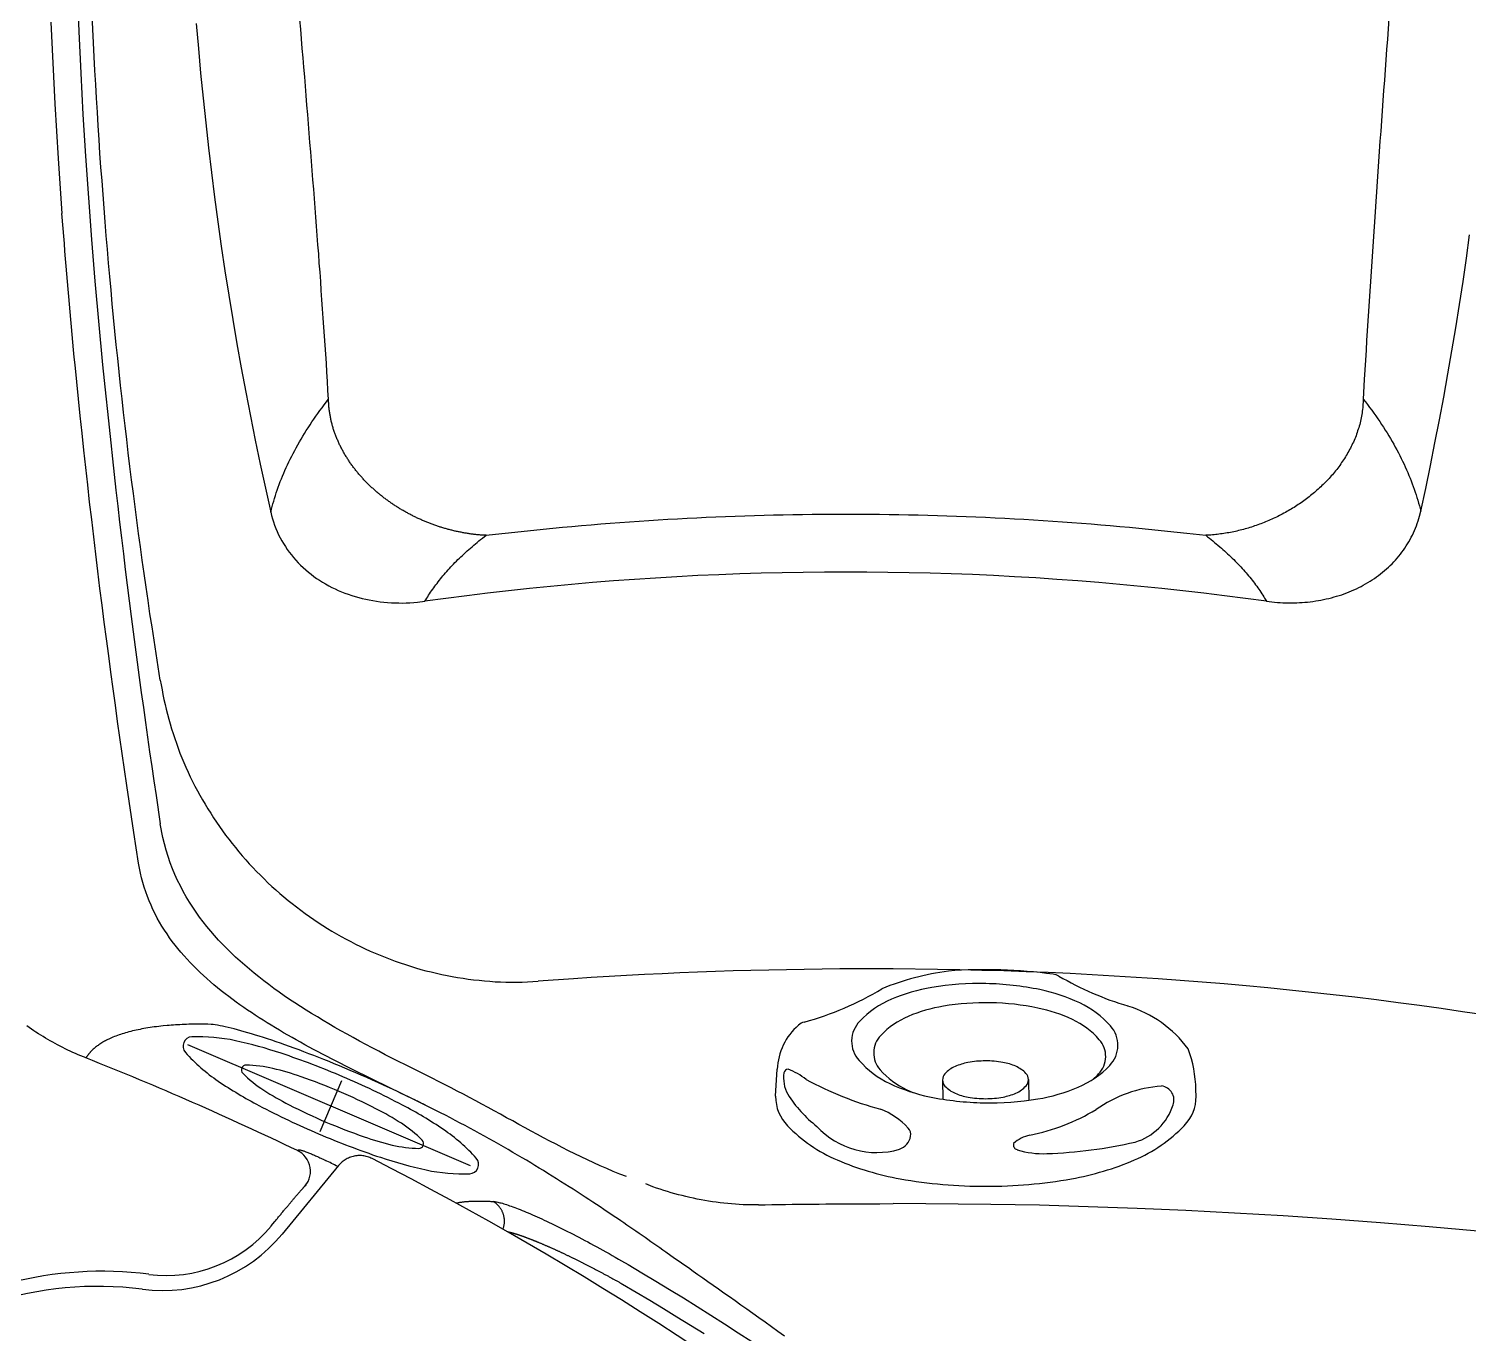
# Model space of a CAD drawing. Extents: x 832 to 912, y 781 to 934.
# Drawn here: x 840.73 to 856.48, y 820.45 to 834.71 of the extents above; entities that cross this region are included whole.
import ezdxf

# ---------------------------------------------------------------- set-up
doc = ezdxf.new("R2010")
doc.units = 0
doc.header["$MEASUREMENT"] = 0
for name, color, linetype in [('1', 4, 'Continuous'), ('DIM', 3, 'Continuous'), ('SPA', 2, 'Continuous')]:
    doc.layers.add(name, color=color, linetype=linetype)

# ---------------------------------------------------------------- blocks, each defined once
blk = doc.blocks.new('STANDARD')
at = {"layer": '1', "color": 2}
for p, q in [((0.984, 2.3), (1.28, 2.282)), ((1.162, 0.474), (0.952, 0.472)), ((1.166, -0.466), (0.941, -0.471)), ((0.984, -2.3), (1.056, -2.298))]:
    blk.add_line(p, q, dxfattribs=at)
blk.add_lwpolyline([(0.984, 2.3, 0.194738), (0.662, 2.17, 0.099647), (0.288, 1.626, 0.057272), (0.082, 0.936, 0.043868), (0, 0, 0.043868), (0.082, -0.936, 0.057272), (0.288, -1.626, 0.099647), (0.662, -2.17, 0.194738), (0.984, -2.3, 0.194738)], format="xyb", dxfattribs=at)
for points in [[(1.536, -1.445, 0.188918), (1.753, -1.364, 0.101146), (2.005, -1.027, 0.059435), (2.15, -0.592, 0.045845), (2.216, -0.001, 0.045845), (2.173, 0.591, 0.059435), (2.045, 1.032, 0.101146), (1.806, 1.379, 0.188918), (1.592, 1.468, 0.188918), (1.376, 1.387, 0.101146), (1.123, 1.05, 0.059435), (0.978, 0.615, 0.045845), (0.913, 0.024, 0.045845), (0.955, -0.568, 0.059435), (1.083, -1.009, 0.101146), (1.322, -1.356, 0.188918)], [(1.166, -0.466, 0.191184), (1.234, -0.439, 0.100578), (1.312, -0.328, 0.058587), (1.354, -0.186, 0.045064), (1.371, 0.005, 0.045064), (1.353, 0.196, 0.058587), (1.309, 0.337, 0.100578), (1.231, 0.447, 0.191184), (1.162, 0.474, 0.191184), (1.095, 0.447, 0.100578), (1.017, 0.336, 0.058587), (0.974, 0.194, 0.045064), (0.958, 0.003, 0.045064), (0.976, -0.188, 0.058587), (1.019, -0.329, 0.100578), (1.098, -0.44, 0.191184)]]:
    blk.add_lwpolyline(points, format="xyb", close=True, dxfattribs=at)
at = {"layer": '1', "color": 3}
for points in [[(1.414, -1.311, 0.188918), (1.603, -1.241, 0.101146), (1.823, -0.947, 0.059435), (1.949, -0.568, 0.045845), (2.007, -0.053, 0.045845), (1.969, 0.464, 0.059435), (1.858, 0.848, 0.101146), (1.65, 1.15, 0.188918), (1.463, 1.227, 0.188918), (1.274, 1.157, 0.101146), (1.055, 0.863, 0.010554), (1.026, 0.798, 0.045845)], [(1.172, -1.175, 0.021992), (1.228, -1.234, 0.188918), (1.414, -1.311, 0.188918)]]:
    blk.add_lwpolyline(points, format="xyb", dxfattribs=at)
for centre, radius, start, end in [((1.183, 1.847), 0.366, 80.8518, 118.9625), ((1.235, 2.165), 0.0439, 357.8341, 81.7245), ((1.724, 1.025), 1.349, 122.169, 142.4355), ((0.568, 2.431), 0.76, 322.2664, 339.394), ((4.562, 0.132), 3.857, 151.6164, 164.6623), ((1.258, 1.195), 0.889, 132.7569, 196.3026), ((0.095, 1.439), 0.801, 312.5754, 339.0523), ((0.583, 1.008), 0.188, 199.4752, 259.1487), ((0.567, 0.925), 0.103, 259.1487, 312.5754), ((0.453, -0.355), 0.0541, 73.5871, 165.6626), ((0.16, -0.575), 0.411, 13.2926, 41.4318), ((1.287, -0.625), 0.931, 162.2988, 182.6181), ((2.731, -0.06), 2.211, 190.9737, 211.2098), ((5.417, -0.499), 5.062, 181.9016, 192.9406), ((-0.343, -2.033), 1.443, 4.4001, 34.9907), ((1.085, -1.451), 0.629, 196.8623, 251.9047), ((0.943, -1.903), 0.155, 249.9578, 352.6608)]:
    blk.add_arc(centre, radius, start, end, dxfattribs=at)
at = {"layer": '1', "color": 2}
for centre, radius, start, end in [((1.254, 1.613), 0.669, 40.7757, 87.76), ((1.634, 1.941), 0.168, 15.685, 40.7757), ((5.174, 2.935), 3.51, 195.685, 210.8178), ((-0.652, -0.001), 3.033, 7.7761, 22.0333), ((-3.284, 0.004), 5.652, 352.4729, 4.1121), ((2.153, -0.714), 0.168, 329.904, 352.4729), ((5.378, -2.583), 3.559, 149.904, 163.1848), ((0.729, -1.167), 1.301, 306.4998, 342.6906), ((1.026, -0.938), 1.361, 271.2926, 290.5173)]:
    blk.add_arc(centre, radius, start, end, dxfattribs=at)
blk = doc.blocks.new('EQ')
at = {"layer": 'DIM'}
for p, q in [((-0.001, 0.047), (-0.001, 0.652)), ((-1.664, 0.346), (1.698, 0.346))]:
    blk.add_line(p, q, dxfattribs=at)
at = {"layer": 'DIM', "color": 2}
blk.add_lwpolyline([(-1.75, 0.339, 0.291146), (-1.691, 0.247, 0.061616), (-1.237, 0.099, 0.027833), (-0.722, 0.029, 0.020024), (0, 0, 0.020024), (0.722, 0.029, 0.027833), (1.237, 0.099, 0.061616), (1.691, 0.247, 0.291146), (1.75, 0.339, 0.291146), (1.691, 0.431, 0.061616), (1.237, 0.579, 0.027833), (0.722, 0.649, 0.020024), (0, 0.678, 0.020024), (-0.722, 0.649, 0.027833), (-1.237, 0.579, 0.061616), (-1.691, 0.431, 0.291146)], format="xyb", close=True, dxfattribs=at)
at = {"layer": 'DIM'}
blk.add_lwpolyline([(-1.103, 0.346, 0.304881), (-1.07, 0.298, 0.055007), (-0.787, 0.217, 0.024367), (-0.469, 0.179, 0.017459), (-0.023, 0.164, 0.017459), (0.422, 0.179, 0.024367), (0.74, 0.217, 0.055007), (1.024, 0.298, 0.304881), (1.056, 0.346, 0.304881), (1.024, 0.394, 0.055007), (0.74, 0.475, 0.024367), (0.422, 0.512, 0.017459), (-0.023, 0.528, 0.017459), (-0.469, 0.512, 0.024367), (-0.787, 0.475, 0.055007), (-1.07, 0.394, 0.304881)], format="xyb", close=True, dxfattribs=at)
blk = doc.blocks.new('2010SOVEREIGN')
at = {"layer": '1', "linetype": 'Continuous'}
blk.add_line((11.761, 24.317), (11.144, 23.568), dxfattribs=at)
blk.add_lwpolyline([(12.129, 24.393), (12.116, 24.399), (12.104, 24.404), (12.091, 24.409), (12.078, 24.413), (12.065, 24.416), (12.052, 24.419), (12.039, 24.422), (12.026, 24.424), (12.013, 24.425), (11.999, 24.425), (11.986, 24.425), (11.973, 24.425), (11.96, 24.424), (11.946, 24.422), (11.933, 24.42), (11.92, 24.417), (11.907, 24.413), (11.894, 24.409), (11.882, 24.404), (11.869, 24.399), (11.857, 24.393), (11.845, 24.387), (11.833, 24.38), (11.822, 24.372), (11.811, 24.364), (11.8, 24.356), (11.789, 24.347), (11.78, 24.337), (11.761, 24.317)], dxfattribs=at)
for centre, radius, start, end in [((-4.11, -7.483), 35.773, 38.3063, 63.0044), ((9.834, 24.649), 1.699, 262.6162, 320.5), ((9.127, 19.198), 3.798, 82.6162, 183.9859)]:
    blk.add_arc(centre, radius, start, end, dxfattribs=at)
at = {"layer": 'SPA', "color": 3, "linetype": 'Continuous'}
blk.add_line((11.024, 23.656), (11.064, 23.705), dxfattribs=at)
at = {"layer": 'SPA', "color": 2, "linetype": 'Continuous'}
for points in [[(9.812, 29.624), (9.789, 29.769), (9.766, 29.914), (9.744, 30.059), (9.721, 30.205), (9.699, 30.35), (9.678, 30.496), (9.657, 30.642), (9.636, 30.788), (9.615, 30.934), (9.595, 31.08), (9.575, 31.226), (9.555, 31.373), (9.536, 31.519), (9.517, 31.666), (9.498, 31.813), (9.48, 31.96), (9.462, 32.108), (9.444, 32.255), (9.427, 32.403), (9.41, 32.55), (9.393, 32.698), (9.377, 32.846), (9.361, 32.994), (9.346, 33.143), (9.33, 33.291), (9.315, 33.44), (9.301, 33.588), (9.287, 33.737), (9.273, 33.886), (9.259, 34.035), (9.246, 34.184), (9.233, 34.334), (9.22, 34.483), (9.208, 34.633), (9.196, 34.783), (9.185, 34.933), (9.174, 35.083), (9.163, 35.233), (9.152, 35.383), (9.142, 35.534), (9.133, 35.684), (9.123, 35.835), (9.114, 35.986), (9.106, 36.137), (9.097, 36.288), (9.089, 36.439), (9.082, 36.59), (9.074, 36.742), (9.067, 36.893)], [(11.652, 32.694), (11.646, 32.792), (11.64, 32.891), (11.634, 32.989), (11.628, 33.088), (11.621, 33.187), (11.615, 33.286), (11.608, 33.385), (11.601, 33.484), (11.594, 33.583), (11.587, 33.683), (11.58, 33.783), (11.573, 33.883), (11.566, 33.983), (11.559, 34.083), (11.551, 34.183), (11.544, 34.284), (11.536, 34.384), (11.529, 34.485), (11.521, 34.586), (11.513, 34.687), (11.506, 34.788), (11.498, 34.889), (11.49, 34.991), (11.482, 35.093), (11.474, 35.194), (11.466, 35.296), (11.458, 35.398), (11.449, 35.501), (11.441, 35.603), (11.433, 35.706), (11.425, 35.808), (11.416, 35.911), (11.408, 36.014), (11.399, 36.117), (11.391, 36.221), (11.382, 36.324), (11.374, 36.428), (11.365, 36.531), (11.357, 36.635), (11.348, 36.739), (11.339, 36.843)], [(23.25, 36.857), (23.242, 36.744), (23.234, 36.632), (23.226, 36.519), (23.217, 36.407), (23.209, 36.295), (23.201, 36.183), (23.193, 36.071), (23.185, 35.96), (23.177, 35.849), (23.169, 35.738), (23.161, 35.627), (23.153, 35.516), (23.146, 35.405), (23.138, 35.295), (23.13, 35.184), (23.122, 35.074), (23.115, 34.964), (23.107, 34.855), (23.1, 34.745), (23.092, 34.636), (23.085, 34.527), (23.077, 34.418), (23.07, 34.309), (23.063, 34.2), (23.055, 34.092), (23.048, 33.983), (23.041, 33.875), (23.034, 33.767), (23.027, 33.659), (23.021, 33.552), (23.014, 33.444), (23.007, 33.337), (23.001, 33.23), (22.994, 33.123), (22.988, 33.016), (22.982, 32.91), (22.969, 32.697)], [(13.375, 31.207), (13.365, 31.207), (13.354, 31.208), (13.344, 31.208), (13.334, 31.209), (13.324, 31.21), (13.314, 31.21), (13.304, 31.211), (13.294, 31.212), (13.283, 31.213), (13.273, 31.214), (13.263, 31.215), (13.253, 31.216), (13.243, 31.217), (13.233, 31.219), (13.223, 31.22), (13.213, 31.221), (13.202, 31.223), (13.192, 31.224), (13.182, 31.226), (13.172, 31.227), (13.162, 31.229), (13.152, 31.23), (13.142, 31.232), (13.132, 31.234), (13.122, 31.236), (13.112, 31.238), (13.102, 31.24), (13.092, 31.242), (13.082, 31.244), (13.072, 31.246), (13.062, 31.248), (13.052, 31.25), (13.042, 31.252), (13.032, 31.254), (13.022, 31.257), (13.012, 31.259), (13.002, 31.262), (12.992, 31.264), (12.982, 31.267), (12.972, 31.269), (12.962, 31.272), (12.952, 31.275), (12.942, 31.277), (12.933, 31.28), (12.923, 31.283), (12.913, 31.286), (12.903, 31.289), (12.893, 31.292), (12.883, 31.295), (12.874, 31.298), (12.864, 31.301), (12.854, 31.304), (12.844, 31.308), (12.835, 31.311), (12.825, 31.314), (12.815, 31.318), (12.805, 31.321), (12.796, 31.325), (12.786, 31.328), (12.776, 31.332), (12.767, 31.335), (12.757, 31.339), (12.748, 31.343), (12.738, 31.347), (12.728, 31.35), (12.719, 31.354), (12.709, 31.358), (12.7, 31.362), (12.69, 31.366), (12.681, 31.37), (12.672, 31.374), (12.662, 31.379), (12.653, 31.383), (12.643, 31.387), (12.634, 31.391), (12.625, 31.396), (12.615, 31.4), (12.606, 31.405), (12.597, 31.409), (12.587, 31.414), (12.578, 31.418), (12.569, 31.423), (12.56, 31.428), (12.551, 31.432), (12.541, 31.437), (12.532, 31.442), (12.523, 31.447), (12.514, 31.452), (12.505, 31.457), (12.496, 31.462), (12.487, 31.467), (12.478, 31.472), (12.469, 31.477), (12.46, 31.482), (12.451, 31.487), (12.442, 31.493), (12.433, 31.498), (12.425, 31.503), (12.416, 31.509), (12.407, 31.514), (12.398, 31.52), (12.39, 31.525), (12.381, 31.531), (12.372, 31.537), (12.364, 31.542), (12.355, 31.548), (12.346, 31.554), (12.338, 31.56), (12.329, 31.566), (12.321, 31.572), (12.312, 31.578), (12.304, 31.584), (12.296, 31.59), (12.287, 31.596), (12.279, 31.602), (12.271, 31.608), (12.262, 31.614), (12.254, 31.621), (12.246, 31.627), (12.238, 31.634), (12.23, 31.64), (12.222, 31.646), (12.213, 31.653), (12.205, 31.66), (12.197, 31.666), (12.19, 31.673), (12.182, 31.68), (12.174, 31.686), (12.166, 31.693), (12.158, 31.7), (12.15, 31.707), (12.143, 31.714), (12.135, 31.721), (12.127, 31.728), (12.12, 31.735), (12.112, 31.742), (12.105, 31.749), (12.097, 31.756), (12.09, 31.763), (12.082, 31.771), (12.075, 31.778), (12.068, 31.785), (12.06, 31.793), (12.053, 31.8), (12.046, 31.808), (12.039, 31.815), (12.032, 31.823), (12.025, 31.831), (12.018, 31.838), (12.011, 31.846), (12.004, 31.854), (11.997, 31.861), (11.99, 31.869), (11.984, 31.877), (11.977, 31.885), (11.97, 31.893), (11.964, 31.901), (11.957, 31.909), (11.951, 31.917), (11.944, 31.925), (11.938, 31.934), (11.931, 31.942), (11.925, 31.95), (11.919, 31.958), (11.913, 31.967), (11.907, 31.975), (11.9, 31.984), (11.894, 31.992), (11.889, 32.001), (11.883, 32.009), (11.877, 32.018), (11.871, 32.027), (11.865, 32.035), (11.86, 32.044), (11.854, 32.053), (11.849, 32.061), (11.843, 32.07), (11.838, 32.079), (11.832, 32.088), (11.827, 32.097), (11.822, 32.106), (11.817, 32.115), (11.812, 32.124), (11.807, 32.133), (11.802, 32.143), (11.797, 32.152), (11.792, 32.161), (11.787, 32.17), (11.782, 32.18), (11.778, 32.189), (11.773, 32.198), (11.769, 32.208), (11.764, 32.217), (11.76, 32.227), (11.756, 32.236), (11.752, 32.246), (11.748, 32.255), (11.744, 32.265), (11.74, 32.275), (11.736, 32.284), (11.732, 32.294), (11.728, 32.304), (11.725, 32.314), (11.721, 32.323), (11.718, 32.333), (11.714, 32.343), (11.711, 32.353), (11.708, 32.363), (11.704, 32.373), (11.701, 32.383), (11.698, 32.393), (11.696, 32.403), (11.693, 32.413), (11.69, 32.423), (11.687, 32.434), (11.685, 32.444), (11.682, 32.454), (11.68, 32.464), (11.678, 32.474), (11.676, 32.485), (11.674, 32.495), (11.672, 32.505), (11.67, 32.516), (11.668, 32.526), (11.666, 32.536), (11.665, 32.547), (11.663, 32.557), (11.662, 32.568), (11.66, 32.578), (11.659, 32.588), (11.658, 32.599), (11.657, 32.609), (11.656, 32.62), (11.655, 32.63), (11.655, 32.641), (11.654, 32.652), (11.653, 32.662), (11.653, 32.673), (11.652, 32.694)], [(22.969, 32.697), (22.969, 32.678), (22.968, 32.659), (22.967, 32.641), (22.966, 32.622), (22.964, 32.603), (22.962, 32.584), (22.96, 32.566), (22.957, 32.547), (22.954, 32.529), (22.951, 32.51), (22.948, 32.492), (22.944, 32.474), (22.94, 32.456), (22.935, 32.437), (22.931, 32.419), (22.926, 32.401), (22.921, 32.384), (22.915, 32.366), (22.909, 32.348), (22.903, 32.331), (22.897, 32.313), (22.891, 32.296), (22.884, 32.278), (22.877, 32.261), (22.87, 32.244), (22.862, 32.227), (22.854, 32.21), (22.846, 32.193), (22.838, 32.177), (22.83, 32.16), (22.821, 32.144), (22.812, 32.128), (22.803, 32.111), (22.794, 32.095), (22.785, 32.08), (22.775, 32.064), (22.765, 32.048), (22.755, 32.033), (22.745, 32.017), (22.734, 32.002), (22.724, 31.987), (22.713, 31.972), (22.702, 31.957), (22.691, 31.942), (22.68, 31.927), (22.668, 31.913), (22.656, 31.899), (22.645, 31.884), (22.633, 31.87), (22.621, 31.856), (22.608, 31.843), (22.596, 31.829), (22.583, 31.815), (22.571, 31.802), (22.558, 31.789), (22.545, 31.776), (22.532, 31.763), (22.518, 31.75), (22.505, 31.737), (22.491, 31.725), (22.478, 31.712), (22.464, 31.7), (22.45, 31.688), (22.436, 31.676), (22.422, 31.664), (22.408, 31.652), (22.393, 31.641), (22.379, 31.629), (22.364, 31.618), (22.35, 31.607), (22.335, 31.596), (22.32, 31.585), (22.305, 31.574), (22.29, 31.564), (22.274, 31.553), (22.259, 31.543), (22.244, 31.533), (22.228, 31.523), (22.213, 31.513), (22.197, 31.503), (22.181, 31.494), (22.166, 31.484), (22.15, 31.475), (22.134, 31.466), (22.118, 31.457), (22.101, 31.448), (22.085, 31.439), (22.069, 31.431), (22.053, 31.423), (22.036, 31.414), (22.02, 31.406), (22.003, 31.398), (21.986, 31.391), (21.97, 31.383), (21.953, 31.376), (21.936, 31.368), (21.919, 31.361), (21.902, 31.354), (21.885, 31.347), (21.868, 31.34), (21.851, 31.334), (21.834, 31.328), (21.817, 31.321), (21.799, 31.315), (21.782, 31.309), (21.765, 31.303), (21.747, 31.298), (21.73, 31.292), (21.712, 31.287), (21.695, 31.282), (21.677, 31.277), (21.66, 31.272), (21.642, 31.267), (21.624, 31.263), (21.607, 31.259), (21.589, 31.254), (21.571, 31.25), (21.553, 31.247), (21.536, 31.243), (21.518, 31.239), (21.5, 31.236), (21.482, 31.233), (21.464, 31.23), (21.446, 31.227), (21.428, 31.224), (21.41, 31.222), (21.392, 31.219), (21.374, 31.217), (21.356, 31.215), (21.338, 31.213), (21.32, 31.212), (21.302, 31.21), (21.284, 31.209), (21.248, 31.207)], [(13.375, 31.207), (13.479, 31.219), (13.583, 31.231), (13.688, 31.242), (13.792, 31.253), (13.896, 31.264), (14.001, 31.275), (14.106, 31.285), (14.21, 31.295), (14.315, 31.305), (14.42, 31.314), (14.524, 31.323), (14.629, 31.331), (14.734, 31.34), (14.839, 31.348), (14.944, 31.355), (15.049, 31.362), (15.154, 31.369), (15.259, 31.376), (15.364, 31.382), (15.469, 31.388), (15.574, 31.394), (15.679, 31.399), (15.784, 31.404), (15.89, 31.409), (15.995, 31.413), (16.1, 31.417), (16.205, 31.421), (16.311, 31.424), (16.416, 31.427), (16.521, 31.43), (16.626, 31.432), (16.732, 31.434), (16.837, 31.436), (16.942, 31.437), (17.048, 31.438), (17.153, 31.439), (17.259, 31.439), (17.364, 31.439), (17.469, 31.439), (17.575, 31.438), (17.68, 31.437), (17.785, 31.436), (17.891, 31.434), (17.996, 31.432), (18.101, 31.43), (18.207, 31.427), (18.312, 31.424), (18.417, 31.421), (18.522, 31.417), (18.628, 31.413), (18.733, 31.409), (18.838, 31.404), (18.943, 31.399), (19.048, 31.394), (19.154, 31.389), (19.259, 31.383), (19.364, 31.376), (19.469, 31.37), (19.574, 31.363), (19.679, 31.356), (19.784, 31.348), (19.888, 31.34), (19.993, 31.332), (20.098, 31.323), (20.203, 31.314), (20.308, 31.305), (20.412, 31.295), (20.517, 31.286), (20.621, 31.275), (20.726, 31.265), (20.83, 31.254), (20.935, 31.243), (21.039, 31.231), (21.248, 31.207)], [(9.812, 29.624), (9.821, 29.571), (9.831, 29.518), (9.841, 29.465), (9.852, 29.412), (9.864, 29.358), (9.877, 29.305), (9.89, 29.251), (9.905, 29.198), (9.92, 29.145), (9.936, 29.092), (9.952, 29.039), (9.97, 28.985), (9.988, 28.933), (10.007, 28.88), (10.027, 28.827), (10.048, 28.775), (10.07, 28.723), (10.092, 28.671), (10.116, 28.619), (10.14, 28.568), (10.165, 28.517), (10.191, 28.466), (10.218, 28.415), (10.245, 28.365), (10.273, 28.315), (10.302, 28.266), (10.332, 28.217), (10.363, 28.168), (10.394, 28.12), (10.426, 28.072), (10.459, 28.024), (10.492, 27.977), (10.526, 27.93), (10.561, 27.884), (10.597, 27.838), (10.633, 27.793), (10.67, 27.748), (10.708, 27.704), (10.746, 27.66), (10.785, 27.617), (10.825, 27.574), (10.865, 27.532), (10.906, 27.491), (10.947, 27.45), (10.989, 27.409), (11.032, 27.369), (11.076, 27.33), (11.119, 27.292), (11.164, 27.254), (11.209, 27.216), (11.255, 27.18), (11.301, 27.144), (11.348, 27.108), (11.395, 27.073), (11.443, 27.039), (11.491, 27.006), (11.54, 26.973), (11.589, 26.941), (11.639, 26.91), (11.689, 26.88), (11.74, 26.85), (11.791, 26.821), (11.843, 26.793), (11.895, 26.765), (11.947, 26.738), (12, 26.712), (12.053, 26.687), (12.107, 26.662), (12.161, 26.639), (12.215, 26.616), (12.27, 26.594), (12.325, 26.573), (12.38, 26.552), (12.436, 26.533), (12.492, 26.514), (12.548, 26.496), (12.604, 26.479), (12.661, 26.462), (12.718, 26.447), (12.775, 26.433), (12.833, 26.419), (12.89, 26.406), (12.948, 26.394), (13.006, 26.383), (13.064, 26.373), (13.123, 26.364), (13.181, 26.356), (13.239, 26.348), (13.298, 26.342), (13.357, 26.336), (13.416, 26.331), (13.475, 26.327), (13.533, 26.325), (13.592, 26.323), (13.651, 26.322), (13.71, 26.322), (13.769, 26.323), (13.828, 26.325), (13.946, 26.331)], [(17.829, 26.466), (17.634, 26.467), (17.44, 26.467), (17.245, 26.466), (17.05, 26.464), (16.856, 26.461), (16.661, 26.458), (16.467, 26.454), (16.272, 26.449), (16.078, 26.444), (15.884, 26.437), (15.689, 26.43), (15.495, 26.422), (15.301, 26.414), (15.107, 26.404), (14.913, 26.394), (14.72, 26.383), (14.526, 26.371), (14.332, 26.359), (13.946, 26.331)], [(24.292, 25.964), (24.057, 25.999), (23.823, 26.033), (23.587, 26.066), (23.352, 26.097), (23.115, 26.127), (22.878, 26.156), (22.641, 26.183), (22.403, 26.21), (22.165, 26.235), (21.927, 26.258), (21.688, 26.281), (21.448, 26.302), (21.209, 26.322), (20.969, 26.341), (20.728, 26.358), (20.488, 26.374), (20.247, 26.389), (20.006, 26.403), (19.765, 26.415), (19.523, 26.426), (19.282, 26.436), (19.04, 26.444), (18.798, 26.451), (18.556, 26.457), (18.314, 26.461), (17.829, 26.466)], [(15.342, 23.37), (15.309, 23.393), (15.277, 23.416), (15.244, 23.439), (15.212, 23.462), (15.179, 23.484), (15.146, 23.507), (15.114, 23.53), (15.081, 23.553), (15.048, 23.575), (15.015, 23.598), (14.982, 23.621), (14.949, 23.643), (14.916, 23.666), (14.883, 23.689), (14.848, 23.713), (14.813, 23.737), (14.776, 23.761), (14.739, 23.786), (14.701, 23.812), (14.663, 23.837), (14.623, 23.864), (14.583, 23.89), (14.542, 23.917), (14.5, 23.945), (14.458, 23.972), (14.415, 24), (14.372, 24.028), (14.327, 24.057), (14.283, 24.085), (14.237, 24.114), (14.191, 24.143), (14.145, 24.172), (14.098, 24.202), (14.05, 24.231), (14.003, 24.261), (13.955, 24.29), (13.909, 24.318), (13.863, 24.346), (13.816, 24.374), (13.769, 24.402), (13.719, 24.432), (13.668, 24.461), (13.617, 24.491), (13.566, 24.52), (13.514, 24.55), (13.462, 24.579), (13.41, 24.609), (13.358, 24.638), (13.305, 24.667), (13.252, 24.696), (13.199, 24.725), (13.145, 24.753), (13.092, 24.782), (13.038, 24.81), (12.985, 24.838), (12.932, 24.866), (12.878, 24.893), (12.825, 24.92), (12.718, 24.974)], [(16.638, 22.452), (16.567, 22.503), (16.497, 22.553), (16.427, 22.603), (16.359, 22.651), (16.293, 22.699), (16.227, 22.745), (16.162, 22.791), (16.099, 22.836), (16.037, 22.88), (15.976, 22.923), (15.917, 22.965), (15.859, 23.006), (15.802, 23.046), (15.746, 23.085), (15.692, 23.123), (15.639, 23.16), (15.588, 23.197), (15.537, 23.232), (15.487, 23.268), (15.438, 23.302), (15.342, 23.37)]]:
    blk.add_lwpolyline(points, dxfattribs=at)
at = {"layer": 'SPA', "color": 3, "linetype": 'Continuous'}
for points in [[(8.614, 36.818), (8.628, 36.52), (8.642, 36.222), (8.659, 35.923), (8.676, 35.625), (8.695, 35.326), (8.736, 34.727)], [(8.901, 37.168), (8.919, 36.715), (8.941, 36.261), (8.966, 35.807), (8.994, 35.352), (9.025, 34.897), (9.059, 34.441), (9.096, 33.984), (9.181, 33.07)], [(10.205, 36.803), (10.228, 36.53), (10.253, 36.258), (10.279, 35.986), (10.308, 35.715), (10.338, 35.444), (10.37, 35.174), (10.405, 34.905), (10.441, 34.636), (10.479, 34.368), (10.519, 34.1), (10.56, 33.833), (10.604, 33.567), (10.65, 33.302), (10.697, 33.037), (10.746, 32.772), (10.797, 32.509), (10.85, 32.246), (10.905, 31.984), (11.019, 31.462)], [(23.599, 31.471), (23.653, 31.72), (23.705, 31.969), (23.755, 32.218), (23.804, 32.469), (23.851, 32.719), (23.897, 32.971), (23.94, 33.223), (23.983, 33.476), (24.023, 33.729), (24.062, 33.983), (24.099, 34.238), (24.134, 34.493)], [(8.879, 33.07), (8.871, 33.153), (8.863, 33.236), (8.855, 33.319), (8.847, 33.402), (8.84, 33.485), (8.832, 33.568), (8.825, 33.651), (8.817, 33.734), (8.81, 33.817), (8.803, 33.9), (8.796, 33.983), (8.789, 34.065), (8.782, 34.148), (8.775, 34.231), (8.768, 34.314), (8.762, 34.396), (8.755, 34.479), (8.749, 34.562), (8.736, 34.727)], [(9.574, 27.622), (9.548, 27.79), (9.522, 27.959), (9.496, 28.129), (9.47, 28.3), (9.445, 28.473), (9.42, 28.646), (9.394, 28.821), (9.369, 28.996), (9.344, 29.173), (9.32, 29.351), (9.295, 29.53), (9.271, 29.71), (9.247, 29.891), (9.223, 30.074), (9.199, 30.257), (9.175, 30.442), (9.152, 30.627), (9.129, 30.814), (9.106, 31.002), (9.083, 31.191), (9.061, 31.381), (9.039, 31.571), (9.018, 31.76), (8.997, 31.949), (8.976, 32.137), (8.956, 32.325), (8.936, 32.512), (8.917, 32.699), (8.879, 33.07)], [(9.181, 33.07), (9.198, 32.9), (9.215, 32.73), (9.233, 32.56), (9.251, 32.389), (9.269, 32.217), (9.288, 32.045), (9.307, 31.873), (9.326, 31.7), (9.346, 31.526), (9.367, 31.352), (9.387, 31.178), (9.408, 31.005), (9.429, 30.832), (9.45, 30.661), (9.472, 30.49), (9.493, 30.321), (9.515, 30.153), (9.537, 29.985), (9.559, 29.819), (9.582, 29.653), (9.604, 29.488), (9.627, 29.325), (9.649, 29.162), (9.672, 29.001), (9.695, 28.84), (9.719, 28.681), (9.742, 28.522), (9.765, 28.364), (9.812, 28.052)], [(11.019, 31.462), (11.027, 31.492), (11.035, 31.521), (11.043, 31.551), (11.052, 31.581), (11.061, 31.611), (11.07, 31.642), (11.08, 31.672), (11.091, 31.702), (11.101, 31.733), (11.113, 31.763), (11.124, 31.794), (11.137, 31.825), (11.149, 31.855), (11.162, 31.886), (11.175, 31.917), (11.189, 31.948), (11.204, 31.979), (11.218, 32.01), (11.233, 32.041), (11.249, 32.072), (11.265, 32.103), (11.282, 32.134), (11.298, 32.165), (11.316, 32.197), (11.334, 32.228), (11.352, 32.259), (11.371, 32.29), (11.39, 32.322), (11.409, 32.353), (11.429, 32.384), (11.45, 32.415), (11.47, 32.446), (11.492, 32.477), (11.513, 32.508), (11.535, 32.539), (11.558, 32.57), (11.581, 32.601), (11.604, 32.632), (11.652, 32.694)], [(22.969, 32.697), (22.993, 32.666), (23.017, 32.636), (23.04, 32.605), (23.063, 32.574), (23.086, 32.543), (23.108, 32.512), (23.129, 32.481), (23.15, 32.45), (23.171, 32.419), (23.191, 32.388), (23.211, 32.357), (23.231, 32.326), (23.25, 32.295), (23.268, 32.264), (23.286, 32.233), (23.304, 32.202), (23.321, 32.171), (23.338, 32.14), (23.355, 32.109), (23.37, 32.078), (23.386, 32.047), (23.401, 32.016), (23.416, 31.985), (23.43, 31.955), (23.444, 31.924), (23.457, 31.893), (23.47, 31.862), (23.482, 31.832), (23.494, 31.801), (23.506, 31.771), (23.517, 31.741), (23.528, 31.71), (23.538, 31.68), (23.548, 31.65), (23.558, 31.62), (23.567, 31.59), (23.576, 31.56), (23.584, 31.53), (23.599, 31.471)], [(11.019, 31.462), (11.028, 31.425), (11.038, 31.389), (11.05, 31.353), (11.062, 31.318), (11.075, 31.283), (11.09, 31.248), (11.106, 31.214), (11.123, 31.181), (11.141, 31.148), (11.16, 31.116), (11.18, 31.084), (11.2, 31.053), (11.222, 31.022), (11.245, 30.993), (11.269, 30.964), (11.294, 30.935), (11.32, 30.908), (11.346, 30.881), (11.374, 30.855), (11.402, 30.83), (11.431, 30.805), (11.461, 30.781), (11.491, 30.758), (11.522, 30.736), (11.554, 30.715), (11.587, 30.695), (11.62, 30.675), (11.654, 30.656), (11.688, 30.638), (11.723, 30.621), (11.759, 30.605), (11.795, 30.59), (11.831, 30.576), (11.868, 30.562), (11.906, 30.55), (11.943, 30.538), (11.982, 30.527), (12.02, 30.517), (12.059, 30.508), (12.098, 30.5), (12.138, 30.493), (12.178, 30.487), (12.218, 30.481), (12.258, 30.477), (12.298, 30.473), (12.339, 30.47), (12.379, 30.468), (12.42, 30.468), (12.461, 30.467), (12.502, 30.468), (12.543, 30.47), (12.584, 30.473), (12.625, 30.476), (12.707, 30.486)], [(21.911, 30.487), (21.941, 30.483), (21.971, 30.479), (22.001, 30.476), (22.031, 30.474), (22.061, 30.472), (22.092, 30.47), (22.122, 30.469), (22.152, 30.469), (22.182, 30.469), (22.212, 30.469), (22.242, 30.47), (22.272, 30.471), (22.302, 30.473), (22.332, 30.475), (22.361, 30.478), (22.391, 30.481), (22.42, 30.485), (22.45, 30.489), (22.479, 30.494), (22.508, 30.499), (22.537, 30.505), (22.566, 30.511), (22.594, 30.518), (22.623, 30.525), (22.651, 30.533), (22.679, 30.541), (22.707, 30.549), (22.735, 30.558), (22.762, 30.568), (22.789, 30.578), (22.816, 30.589), (22.843, 30.6), (22.869, 30.611), (22.895, 30.623), (22.921, 30.636), (22.946, 30.649), (22.971, 30.662), (22.996, 30.676), (23.021, 30.69), (23.045, 30.705), (23.069, 30.72), (23.092, 30.736), (23.115, 30.752), (23.138, 30.769), (23.16, 30.786), (23.182, 30.803), (23.204, 30.821), (23.225, 30.839), (23.245, 30.858), (23.265, 30.877), (23.285, 30.897), (23.304, 30.917), (23.323, 30.937), (23.341, 30.958), (23.359, 30.979), (23.377, 31.001), (23.393, 31.023), (23.41, 31.045), (23.425, 31.068), (23.441, 31.091), (23.455, 31.114), (23.469, 31.137), (23.483, 31.161), (23.496, 31.186), (23.508, 31.21), (23.52, 31.235), (23.531, 31.26), (23.542, 31.286), (23.552, 31.312), (23.561, 31.338), (23.57, 31.364), (23.578, 31.39), (23.586, 31.417), (23.599, 31.471)], [(23.599, 31.471), (23.599, 31.471), (23.599, 31.471), (23.599, 31.471), (23.599, 31.471), (23.599, 31.471), (23.599, 31.471), (23.599, 31.471), (23.599, 31.471), (23.599, 31.471), (23.599, 31.471), (23.599, 31.471), (23.599, 31.471), (23.599, 31.471), (23.599, 31.471)], [(12.707, 30.486), (12.717, 30.502), (12.727, 30.519), (12.737, 30.535), (12.747, 30.552), (12.758, 30.568), (12.769, 30.584), (12.78, 30.601), (12.791, 30.617), (12.802, 30.633), (12.814, 30.65), (12.826, 30.666), (12.839, 30.682), (12.851, 30.699), (12.864, 30.715), (12.877, 30.731), (12.89, 30.748), (12.903, 30.764), (12.917, 30.78), (12.931, 30.796), (12.945, 30.812), (12.96, 30.828), (12.974, 30.845), (12.989, 30.861), (13.004, 30.877), (13.02, 30.893), (13.035, 30.909), (13.051, 30.925), (13.067, 30.941), (13.084, 30.957), (13.1, 30.972), (13.117, 30.988), (13.134, 31.004), (13.151, 31.02), (13.168, 31.036), (13.186, 31.051), (13.204, 31.067), (13.222, 31.083), (13.24, 31.098), (13.259, 31.114), (13.278, 31.13), (13.297, 31.145), (13.316, 31.161), (13.335, 31.176), (13.375, 31.207)], [(21.248, 31.207), (21.267, 31.192), (21.287, 31.176), (21.306, 31.161), (21.325, 31.146), (21.344, 31.13), (21.363, 31.115), (21.381, 31.099), (21.4, 31.083), (21.418, 31.068), (21.435, 31.052), (21.453, 31.036), (21.47, 31.021), (21.487, 31.005), (21.504, 30.989), (21.521, 30.973), (21.537, 30.957), (21.553, 30.941), (21.569, 30.925), (21.585, 30.909), (21.601, 30.893), (21.616, 30.877), (21.631, 30.861), (21.646, 30.845), (21.66, 30.829), (21.675, 30.813), (21.689, 30.797), (21.702, 30.781), (21.716, 30.765), (21.729, 30.748), (21.743, 30.732), (21.755, 30.716), (21.768, 30.7), (21.781, 30.683), (21.793, 30.667), (21.805, 30.651), (21.816, 30.634), (21.828, 30.618), (21.839, 30.602), (21.85, 30.585), (21.861, 30.569), (21.871, 30.553), (21.881, 30.536), (21.891, 30.52), (21.911, 30.487)], [(21.911, 30.487), (21.682, 30.518), (21.454, 30.547), (21.225, 30.575), (20.997, 30.601), (20.767, 30.626), (20.538, 30.649), (20.308, 30.67), (20.078, 30.69), (19.848, 30.709), (19.618, 30.725), (19.388, 30.741), (19.157, 30.754), (18.926, 30.766), (18.695, 30.777), (18.464, 30.785), (18.233, 30.793), (18.002, 30.798), (17.771, 30.802), (17.539, 30.804), (17.308, 30.805), (17.076, 30.804), (16.845, 30.802), (16.614, 30.798), (16.383, 30.792), (16.152, 30.785), (15.921, 30.776), (15.69, 30.766), (15.46, 30.754), (15.229, 30.74), (14.999, 30.725), (14.769, 30.708), (14.539, 30.69), (14.309, 30.67), (14.08, 30.648), (13.85, 30.625), (13.621, 30.6), (13.392, 30.574), (13.164, 30.546), (12.707, 30.486)], [(8.999, 25.493), (8.97, 25.505), (8.941, 25.517), (8.912, 25.529), (8.884, 25.541), (8.856, 25.554), (8.827, 25.567), (8.799, 25.58), (8.772, 25.593), (8.744, 25.607), (8.716, 25.621), (8.689, 25.635), (8.662, 25.65), (8.635, 25.664), (8.608, 25.679), (8.582, 25.694), (8.556, 25.71), (8.53, 25.726), (8.504, 25.742), (8.478, 25.758), (8.452, 25.774), (8.427, 25.791), (8.402, 25.808), (8.377, 25.825), (8.352, 25.843)], [(12.856, 25.235), (12.784, 25.271), (12.711, 25.308), (12.638, 25.344), (12.565, 25.381), (12.492, 25.418), (12.418, 25.455), (12.346, 25.492), (12.273, 25.529), (12.202, 25.566), (12.131, 25.603), (12.061, 25.641), (11.991, 25.678), (11.923, 25.715), (11.855, 25.752), (11.788, 25.79), (11.722, 25.827), (11.657, 25.865), (11.593, 25.903), (11.53, 25.941), (11.467, 25.979), (11.406, 26.017), (11.345, 26.056), (11.285, 26.095), (11.226, 26.134), (11.168, 26.174), (11.111, 26.214), (11.054, 26.254), (10.999, 26.295), (10.944, 26.337), (10.891, 26.379), (10.838, 26.421), (10.786, 26.464), (10.735, 26.507), (10.685, 26.551), (10.636, 26.596), (10.588, 26.642), (10.541, 26.688), (10.495, 26.735), (10.45, 26.782), (10.406, 26.831), (10.363, 26.88), (10.321, 26.931), (10.281, 26.982), (10.241, 27.034), (10.203, 27.088), (10.166, 27.142), (10.13, 27.198), (10.096, 27.255), (10.062, 27.314), (10.031, 27.374), (10.001, 27.435), (9.972, 27.498), (9.945, 27.562), (9.92, 27.628), (9.897, 27.695), (9.876, 27.764), (9.857, 27.834), (9.84, 27.905), (9.812, 28.052)], [(10.561, 26.164), (10.52, 26.196), (10.479, 26.228), (10.439, 26.26), (10.399, 26.293), (10.36, 26.327), (10.322, 26.36), (10.284, 26.395), (10.246, 26.429), (10.21, 26.465), (10.174, 26.5), (10.139, 26.537), (10.104, 26.574), (10.071, 26.611), (10.038, 26.649), (10.005, 26.688), (9.974, 26.727), (9.943, 26.767), (9.914, 26.808), (9.885, 26.849), (9.857, 26.892), (9.83, 26.935), (9.803, 26.979), (9.778, 27.023), (9.754, 27.069), (9.731, 27.115), (9.71, 27.162), (9.689, 27.21), (9.67, 27.259), (9.652, 27.308), (9.635, 27.359), (9.62, 27.41), (9.606, 27.462), (9.594, 27.514), (9.574, 27.622)], [(12.718, 24.974), (12.667, 24.999), (12.615, 25.025), (12.563, 25.051), (12.51, 25.076), (12.458, 25.102), (12.406, 25.127), (12.353, 25.153), (12.301, 25.179), (12.248, 25.204), (12.196, 25.23), (12.144, 25.255), (12.091, 25.281), (12.04, 25.306), (11.988, 25.332), (11.937, 25.357), (11.886, 25.382), (11.835, 25.408), (11.785, 25.433), (11.735, 25.459), (11.685, 25.484), (11.636, 25.51), (11.586, 25.535), (11.538, 25.561), (11.489, 25.586), (11.441, 25.612), (11.394, 25.638), (11.346, 25.664), (11.299, 25.69), (11.253, 25.716), (11.206, 25.743), (11.16, 25.769), (11.115, 25.796), (11.07, 25.823), (11.025, 25.85), (10.981, 25.877), (10.937, 25.905), (10.893, 25.932), (10.85, 25.96), (10.808, 25.989), (10.765, 26.017), (10.724, 26.046), (10.682, 26.075), (10.641, 26.104), (10.561, 26.164)], [(9.843, 25.843), (9.818, 25.84), (9.794, 25.838), (9.77, 25.835), (9.746, 25.832), (9.723, 25.829), (9.7, 25.825), (9.677, 25.822), (9.655, 25.818), (9.633, 25.814), (9.611, 25.81), (9.59, 25.806), (9.569, 25.802), (9.548, 25.798), (9.528, 25.793), (9.508, 25.788), (9.488, 25.783), (9.469, 25.778), (9.45, 25.773), (9.431, 25.768), (9.413, 25.762), (9.395, 25.757), (9.377, 25.751), (9.36, 25.745), (9.343, 25.739), (9.327, 25.733), (9.31, 25.727), (9.294, 25.72), (9.279, 25.713), (9.249, 25.7)], [(10.331, 25.862), (10.305, 25.862), (10.278, 25.862), (10.252, 25.862), (10.226, 25.862), (10.2, 25.862), (10.174, 25.862), (10.149, 25.861), (10.124, 25.861), (10.099, 25.86), (10.075, 25.859), (10.05, 25.858), (10.026, 25.857), (10.002, 25.855), (9.979, 25.854), (9.956, 25.853), (9.932, 25.851), (9.91, 25.849), (9.887, 25.847), (9.843, 25.843)], [(12.718, 24.974), (12.652, 25.006), (12.586, 25.039), (12.521, 25.071), (12.455, 25.102), (12.39, 25.133), (12.326, 25.163), (12.262, 25.193), (12.198, 25.222), (12.134, 25.25), (12.072, 25.278), (12.01, 25.305), (11.949, 25.332), (11.89, 25.357), (11.831, 25.382), (11.773, 25.406), (11.715, 25.43), (11.659, 25.453), (11.602, 25.476), (11.546, 25.498), (11.491, 25.519), (11.436, 25.54), (11.382, 25.561), (11.329, 25.581), (11.277, 25.6), (11.226, 25.618), (11.175, 25.636), (11.126, 25.654), (11.078, 25.67), (11.03, 25.686), (10.984, 25.702), (10.939, 25.717), (10.894, 25.731), (10.852, 25.744), (10.81, 25.757), (10.769, 25.769), (10.73, 25.78), (10.693, 25.791), (10.656, 25.801), (10.621, 25.81), (10.586, 25.819), (10.554, 25.827), (10.523, 25.834), (10.493, 25.84), (10.465, 25.846), (10.438, 25.85), (10.413, 25.854), (10.39, 25.858), (10.369, 25.86), (10.331, 25.862)], [(9.249, 25.7), (9.237, 25.694), (9.225, 25.688), (9.214, 25.682), (9.203, 25.676), (9.192, 25.67), (9.181, 25.664), (9.171, 25.657), (9.161, 25.651), (9.151, 25.644), (9.141, 25.638), (9.131, 25.631), (9.122, 25.624), (9.113, 25.617), (9.104, 25.61), (9.096, 25.603), (9.087, 25.596), (9.079, 25.589), (9.071, 25.582), (9.056, 25.567)], [(9.056, 25.567), (9.053, 25.563), (9.049, 25.56), (9.046, 25.556), (9.043, 25.552), (9.04, 25.549), (9.037, 25.545), (9.034, 25.542), (9.031, 25.538), (9.028, 25.534), (9.025, 25.531), (9.022, 25.527), (9.019, 25.523), (9.017, 25.52), (9.014, 25.516), (9.011, 25.512), (9.009, 25.508), (9.006, 25.505), (9.004, 25.501), (8.999, 25.493)], [(8.987, 25.498), (8.987, 25.498), (8.987, 25.498), (8.987, 25.498), (8.987, 25.498), (8.987, 25.498), (8.987, 25.498), (8.987, 25.498), (8.987, 25.498), (8.987, 25.498), (8.987, 25.498), (8.987, 25.498), (8.987, 25.498), (8.987, 25.498), (8.987, 25.498), (8.987, 25.498), (8.988, 25.498), (8.988, 25.498), (8.988, 25.497), (8.988, 25.497)], [(14.91, 24.196), (14.838, 24.224), (14.767, 24.253), (14.696, 24.283), (14.625, 24.314), (14.555, 24.345), (14.485, 24.378), (14.416, 24.411), (14.347, 24.445), (14.278, 24.479), (14.209, 24.514), (14.141, 24.549), (14.072, 24.585), (14.004, 24.621), (13.937, 24.657), (13.869, 24.693), (13.801, 24.73), (13.734, 24.767), (13.667, 24.804), (13.599, 24.84), (13.532, 24.877), (13.465, 24.914), (13.397, 24.951), (13.33, 24.987), (13.263, 25.024), (13.195, 25.06), (13.128, 25.096), (13.06, 25.131), (12.992, 25.166), (12.856, 25.235)], [(12.718, 24.974), (12.712, 24.977), (12.705, 24.98), (12.699, 24.983), (12.692, 24.987), (12.686, 24.99), (12.679, 24.993), (12.673, 24.996), (12.667, 24.999), (12.66, 25.003), (12.654, 25.006), (12.647, 25.009), (12.641, 25.012), (12.634, 25.015), (12.628, 25.019), (12.621, 25.022), (12.615, 25.025), (12.608, 25.028), (12.602, 25.031), (12.589, 25.038)], [(11.313, 24.481), (11.313, 24.481), (11.314, 24.482), (11.314, 24.482), (11.315, 24.482), (11.315, 24.483), (11.316, 24.483), (11.316, 24.484), (11.317, 24.484), (11.317, 24.484), (11.318, 24.485), (11.318, 24.485), (11.319, 24.485), (11.319, 24.486), (11.319, 24.486), (11.32, 24.487), (11.32, 24.487), (11.321, 24.487), (11.321, 24.488), (11.322, 24.489)], [(11.398, 24.097), (11.414, 24.119), (11.428, 24.143), (11.439, 24.17), (11.448, 24.199), (11.453, 24.23), (11.454, 24.261), (11.452, 24.294), (11.445, 24.325), (11.434, 24.355), (11.419, 24.384), (11.401, 24.409), (11.381, 24.432), (11.36, 24.452), (11.313, 24.481)], [(11.322, 24.489), (11.323, 24.489), (11.325, 24.49), (11.328, 24.49), (11.331, 24.49), (11.334, 24.489), (11.338, 24.489), (11.343, 24.488), (11.348, 24.486), (11.353, 24.485), (11.36, 24.483), (11.366, 24.481), (11.373, 24.479), (11.38, 24.476), (11.388, 24.474), (11.397, 24.471), (11.405, 24.467), (11.414, 24.464), (11.424, 24.46), (11.433, 24.457), (11.444, 24.452), (11.454, 24.448), (11.465, 24.444), (11.475, 24.439), (11.487, 24.434), (11.498, 24.429), (11.509, 24.424), (11.521, 24.419), (11.533, 24.414), (11.545, 24.408), (11.557, 24.403), (11.569, 24.397), (11.582, 24.391), (11.594, 24.385), (11.619, 24.373)], [(11.064, 23.705), (11.071, 23.713), (11.078, 23.722), (11.085, 23.73), (11.092, 23.738), (11.098, 23.746), (11.105, 23.755), (11.112, 23.763), (11.119, 23.771), (11.126, 23.779), (11.132, 23.787), (11.139, 23.796), (11.146, 23.804), (11.153, 23.812), (11.159, 23.82), (11.166, 23.828), (11.172, 23.835), (11.179, 23.843), (11.185, 23.851), (11.192, 23.859), (11.198, 23.866), (11.205, 23.874), (11.211, 23.881), (11.217, 23.889), (11.223, 23.896), (11.229, 23.903), (11.235, 23.911), (11.241, 23.918), (11.247, 23.925), (11.253, 23.931), (11.259, 23.938), (11.264, 23.945), (11.27, 23.952), (11.275, 23.958), (11.281, 23.964), (11.286, 23.971), (11.291, 23.977), (11.296, 23.983), (11.301, 23.989), (11.306, 23.994), (11.311, 24), (11.316, 24.005), (11.321, 24.011), (11.325, 24.016), (11.329, 24.021), (11.334, 24.026), (11.338, 24.031), (11.342, 24.036), (11.346, 24.04), (11.35, 24.044), (11.353, 24.049), (11.357, 24.053), (11.36, 24.057), (11.363, 24.06), (11.367, 24.064), (11.37, 24.067), (11.373, 24.07), (11.375, 24.074), (11.378, 24.076), (11.38, 24.079), (11.383, 24.082), (11.385, 24.084), (11.387, 24.086), (11.389, 24.088), (11.391, 24.09), (11.392, 24.092), (11.394, 24.093), (11.395, 24.095), (11.396, 24.096), (11.398, 24.097)], [(11.398, 24.097), (11.399, 24.098), (11.399, 24.098), (11.399, 24.099), (11.4, 24.099), (11.4, 24.099), (11.401, 24.1), (11.401, 24.1), (11.402, 24.1), (11.402, 24.101), (11.403, 24.101), (11.403, 24.102), (11.404, 24.102), (11.404, 24.102), (11.404, 24.103), (11.405, 24.103), (11.405, 24.104), (11.406, 24.104), (11.406, 24.104), (11.407, 24.105)], [(16.354, 23.887), (16.312, 23.887), (16.27, 23.887), (16.228, 23.888), (16.186, 23.889), (16.144, 23.891), (16.102, 23.894), (16.06, 23.897), (16.018, 23.901), (15.976, 23.905), (15.934, 23.91), (15.893, 23.915), (15.851, 23.921), (15.809, 23.928), (15.768, 23.935), (15.727, 23.943), (15.685, 23.951), (15.644, 23.959), (15.603, 23.968), (15.562, 23.978), (15.521, 23.988), (15.481, 23.998), (15.44, 24.009), (15.399, 24.02), (15.359, 24.032), (15.319, 24.044), (15.279, 24.057), (15.239, 24.07), (15.199, 24.084), (15.121, 24.116)], [(13.452, 23.924), (13.461, 23.924), (13.47, 23.923), (13.48, 23.921), (13.491, 23.919), (13.502, 23.917), (13.514, 23.914), (13.527, 23.911), (13.54, 23.908), (13.554, 23.904), (13.569, 23.899), (13.584, 23.895), (13.6, 23.89), (13.616, 23.884), (13.633, 23.878), (13.651, 23.872), (13.669, 23.865), (13.688, 23.858), (13.708, 23.851), (13.728, 23.843), (13.748, 23.835), (13.77, 23.826), (13.791, 23.818), (13.814, 23.808), (13.837, 23.799), (13.86, 23.789), (13.884, 23.778), (13.908, 23.768), (13.933, 23.756), (13.958, 23.745), (13.984, 23.733), (14.011, 23.721), (14.037, 23.708), (14.065, 23.696), (14.092, 23.682), (14.12, 23.669), (14.149, 23.655), (14.178, 23.641), (14.207, 23.626), (14.237, 23.611), (14.267, 23.596), (14.297, 23.581), (14.328, 23.565), (14.359, 23.549), (14.391, 23.533), (14.422, 23.516), (14.454, 23.499), (14.487, 23.482), (14.519, 23.464), (14.552, 23.446), (14.585, 23.428), (14.619, 23.41), (14.652, 23.391), (14.686, 23.373), (14.72, 23.354), (14.754, 23.334), (14.789, 23.315), (14.823, 23.295), (14.858, 23.275), (14.928, 23.234)], [(16.354, 23.887), (16.428, 23.888), (16.502, 23.89), (16.575, 23.891), (16.649, 23.892), (16.723, 23.893), (16.797, 23.894), (16.87, 23.895), (16.944, 23.896), (17.018, 23.896), (17.092, 23.897), (17.165, 23.898), (17.239, 23.898), (17.313, 23.899), (17.387, 23.899), (17.46, 23.9), (17.534, 23.9), (17.608, 23.9), (17.682, 23.9), (17.829, 23.901)], [(24.223, 23.601), (23.691, 23.648), (23.159, 23.692), (22.627, 23.732), (22.095, 23.767), (21.562, 23.798), (21.029, 23.826), (20.496, 23.848), (19.963, 23.867), (19.43, 23.882), (18.896, 23.892), (17.829, 23.901)], [(14.928, 23.234), (15.079, 23.145), (15.231, 23.054), (15.382, 22.963), (15.533, 22.87), (15.683, 22.777), (15.834, 22.682), (15.984, 22.586), (16.134, 22.489), (16.284, 22.392)], [(14.869, 23.02), (15.018, 22.933), (15.166, 22.844), (15.315, 22.754), (15.463, 22.664), (15.611, 22.572), (15.759, 22.479)]]:
    blk.add_lwpolyline(points, dxfattribs=at)
for points in [[(13.047, 23.908, -0.001728), (13.053, 23.909, -0.003951), (13.067, 23.911, -0.003817), (13.082, 23.914, -0.003682), (13.096, 23.916, -0.00356), (13.111, 23.918, -0.003436), (13.127, 23.92, -0.003323), (13.142, 23.922, -0.003212), (13.158, 23.923, -0.003115), (13.174, 23.925, -0.003005), (13.191, 23.926, -0.002894), (13.207, 23.927, -0.002825), (13.225, 23.928, -0.002794), (13.242, 23.928, -0.002627), (13.26, 23.929, -0.002382), (13.277, 23.929, -0.002555), (13.296, 23.929, -0.00295), (13.315, 23.929, -0.002159), (13.333, 23.929, -0.000719), (13.35, 23.929, -0.002953), (13.371, 23.928, -0.004807), (13.406, 23.927, -0.002233), (13.452, 23.924, -0.001155)], [(13.561, 23.622, 0.002448), (13.562, 23.624, 0.011403), (13.565, 23.635, 0.011237), (13.568, 23.646, 0.011653), (13.571, 23.658, 0.011846), (13.573, 23.67, 0.011968), (13.575, 23.683, 0.012048), (13.576, 23.695, 0.012217), (13.576, 23.708, 0.012309), (13.576, 23.72, 0.012431), (13.575, 23.733, 0.012496), (13.573, 23.746, 0.012583), (13.571, 23.759, 0.01264), (13.568, 23.771, 0.012712), (13.564, 23.784, 0.012717), (13.56, 23.796, 0.012673), (13.555, 23.808, 0.012766), (13.55, 23.82, 0.012952), (13.544, 23.831, 0.012642), (13.537, 23.842, 0.011895), (13.53, 23.852, 0.012849), (13.523, 23.863, 0.014852), (13.515, 23.872, 0.011675), (13.507, 23.881, 0.004993), (13.499, 23.889, 0.015423), (13.489, 23.898, 0.025969), (13.473, 23.91, 0.013283), (13.452, 23.924, 0.007284)], [(13.608, 23.595, -0.000057), (13.608, 23.595, -0.002347), (13.614, 23.593, -0.002218), (13.62, 23.592, -0.002106), (13.625, 23.591, -0.001996), (13.631, 23.589, -0.0019), (13.638, 23.588, -0.001807), (13.644, 23.586, -0.001724), (13.65, 23.584, -0.001644), (13.657, 23.583, -0.001574), (13.664, 23.581, -0.001505), (13.67, 23.579, -0.001444), (13.677, 23.577, -0.001385), (13.684, 23.575, -0.001332), (13.692, 23.572, -0.001281), (13.699, 23.57, -0.001235), (13.707, 23.568, -0.00119), (13.714, 23.565, -0.001149), (13.722, 23.563, -0.00111), (13.73, 23.56, -0.001076), (13.738, 23.558, -0.001041), (13.746, 23.555, -0.00101), (13.755, 23.552, -0.000978), (13.763, 23.549, -0.000949), (13.772, 23.546, -0.000921), (13.781, 23.543, -0.000895), (13.789, 23.54, -0.00087), (13.798, 23.536, -0.000847), (13.808, 23.533, -0.000825), (13.817, 23.53, -0.000805), (13.826, 23.526, -0.000784), (13.836, 23.523, -0.000766), (13.845, 23.519, -0.000748), (13.855, 23.515, -0.000732), (13.865, 23.511, -0.000715), (13.875, 23.507, -0.000701), (13.885, 23.503, -0.000686), (13.895, 23.499, -0.000673), (13.906, 23.495, -0.00066), (13.916, 23.491, -0.000648), (13.927, 23.487, -0.000636), (13.937, 23.482, -0.000625), (13.948, 23.478, -0.000614), (13.959, 23.473, -0.000605), (13.97, 23.469, -0.000594), (13.981, 23.464, -0.000586), (13.993, 23.459, -0.000577), (14.004, 23.454, -0.000569), (14.015, 23.449, -0.00056), (14.027, 23.444, -0.000554), (14.039, 23.439, -0.000547), (14.05, 23.434, -0.00054), (14.062, 23.429, -0.000532), (14.074, 23.424, -0.000525), (14.086, 23.418, -0.000517), (14.098, 23.413, -0.000511), (14.111, 23.407, -0.000504), (14.123, 23.402, -0.000499), (14.136, 23.396, -0.000492), (14.148, 23.39, -0.000487), (14.161, 23.385, -0.000482), (14.174, 23.379, -0.000477), (14.186, 23.373, -0.000472), (14.199, 23.367, -0.000468), (14.212, 23.361, -0.000463), (14.226, 23.354, -0.000459), (14.239, 23.348, -0.000455), (14.252, 23.342, -0.000452), (14.265, 23.335, -0.000448), (14.279, 23.329, -0.000445), (14.292, 23.322, -0.000442), (14.306, 23.316, -0.000439), (14.32, 23.309, -0.000436), (14.333, 23.303, -0.000434), (14.347, 23.296, -0.000431), (14.361, 23.289, -0.000429), (14.375, 23.282, -0.000427), (14.389, 23.275, -0.000425), (14.403, 23.268, -0.000423), (14.417, 23.261, -0.000422), (14.432, 23.254, -0.00042), (14.446, 23.246, -0.000418), (14.46, 23.239, -0.000415), (14.475, 23.232, -0.000412), (14.489, 23.224, -0.000409), (14.504, 23.217, -0.000406), (14.519, 23.209, -0.000404), (14.533, 23.202, -0.000402), (14.548, 23.194, -0.000399), (14.563, 23.186, -0.000398), (14.578, 23.178, -0.000395), (14.593, 23.171, -0.000394), (14.608, 23.163, -0.000392), (14.623, 23.155, -0.000391), (14.638, 23.147, -0.000389), (14.653, 23.139, -0.000385), (14.668, 23.13, -0.000387), (14.683, 23.122, -0.000395), (14.699, 23.114, -0.000382), (14.714, 23.106, -0.000356), (14.729, 23.097, -0.000393), (14.745, 23.089, -0.000469), (14.76, 23.08, -0.000353), (14.775, 23.072, -0.000117), (14.789, 23.065, -0.000501), (14.806, 23.055, -0.000861), (14.833, 23.04, -0.000418), (14.869, 23.02, -0.00022)]]:
    blk.add_lwpolyline(points, format="xyb", dxfattribs=at)
for centre, radius, start, end in [((-4.066, -7.53), 35.513, 64.3397, 68.4157), ((-4.066, -7.53), 35.55, 63.5791, 63.8206), ((9.878, 24.601), 1.486, 262.6162, 320.5), ((9.171, 19.15), 4.011, 82.6162, 126.5465)]:
    blk.add_arc(centre, radius, start, end, dxfattribs=at)
at = {"layer": '1', "rotation": 90}
blk.add_blockref('Standard', (18.842, 24.09), dxfattribs=at)
at = {"layer": 'DIM', "rotation": 156.8842709249977}
blk.add_blockref('EQ', (11.81, 25.287), dxfattribs=at)

msp = doc.modelspace()

# ---------------------------------------------------------------- block references
at = {"layer": '1'}
msp.add_blockref('2010SOVEREIGN', (832.36, 797.97), dxfattribs=at)

doc.saveas('drawing.dxf')
